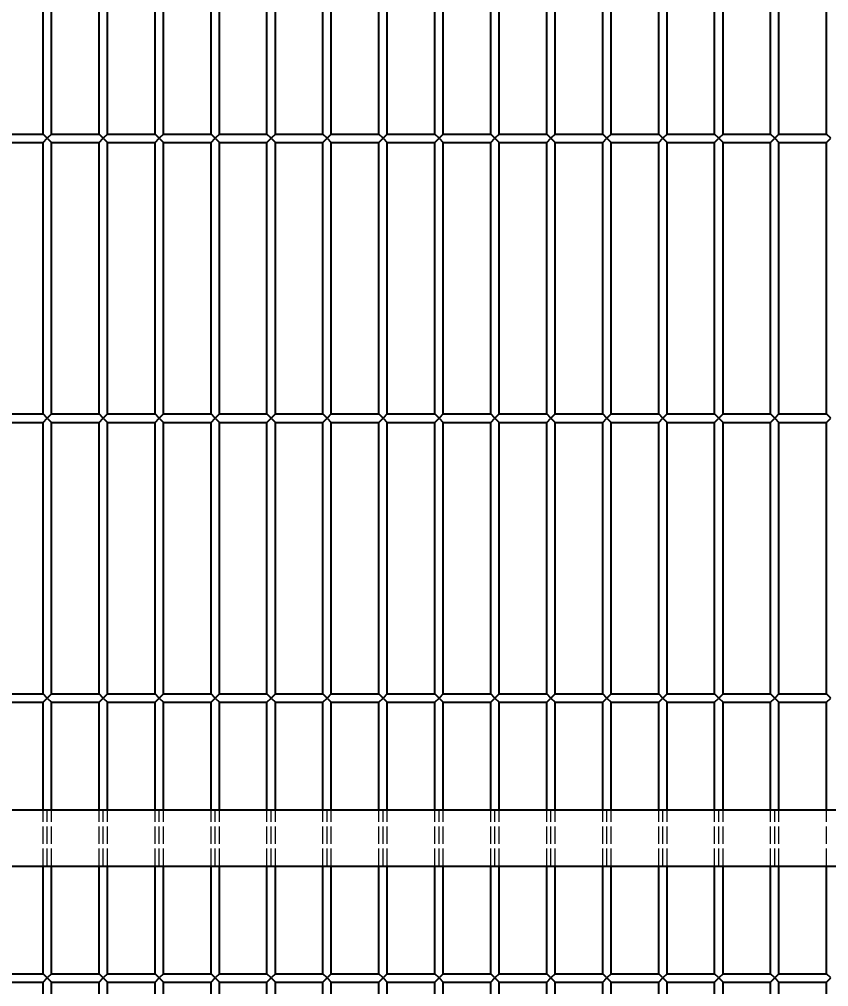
# Model space of a CAD drawing. Header units: millimetres. Extents: x 120 to 9117, y 110 to 4090.
# Drawn here: x 2372.3 to 2661.5, y 2463.9 to 2809.5 of the extents above; entities that cross this region are included whole.
import ezdxf

# ---------------------------------------------------------------- set-up
doc = ezdxf.new("R2010")
doc.units = ezdxf.units.MM
doc.header["$LTSCALE"] = 20
doc.linetypes.add('DASHED', pattern=[0.2067, 0.1654, -0.0413])
doc.layers.add('可见 (ISO)', color=7, linetype='Continuous', lineweight=25)
doc.layers.add('尺寸 (ISO)', color=7, linetype='Continuous', lineweight=18, true_color=0x008000)
doc.layers.add('隐藏 (ISO)', color=5, linetype='DASHED', lineweight=18, true_color=0x0000ff)
doc.styles.add('最新国标', font='simfang.ttf')
doc.dimstyles.new('默认 (GB)', dxfattribs={"dimscale": 20, "dimtxt": 2.8, "dimasz": 2.5, "dimexe": 2, "dimexo": 1.5, "dimgap": 0.5, "dimtad": 1, "dimtoh": 1, "dimdsep": 46, "dimtxsty": '最新国标', "dimcen": 0.09, "dimdle": 10, "dimclrd": 256, "dimclre": 256, "dimclrt": 256, "dimaunit": 1, "dimadec": 3, "dimazin": 2, "dimtfac": 0.535714, "dimtdec": 3, "dimtmove": 0, "dimatfit": 3, "dimfxl": 0, "dimtolj": 1, "dimlwd": -1, "dimlwe": -1, "dimarcsym": 0})

# ---------------------------------------------------------------- blocks, each defined once
blk = doc.blocks.new('_DotSmall')
at = {"color": 0, "linetype": 'ByBlock', "const_width": 0.5}
blk.add_lwpolyline([(-0.0625, 0, 1), (0.0625, 0, 1)], format="xyb", close=True, dxfattribs=at)
blk = doc.blocks.new('*D19')
at = {"layer": 'Defpoints', "color": 0, "transparency": 16777216}
for p in [(2463.78, 3027.01), (3212.36, 3027.01), (2460.78, 2007.01)]:
    blk.add_point(p, dxfattribs=at)
at = {"layer": '尺寸 (ISO)', "color": 116, "true_color": 0x00803f, "transparency": 16777216}
for p, q in [((2493.78, 3027.01), (3252.36, 3027.01)), ((3212.36, 2007.01), (3212.36, 2977.01)), ((2490.78, 2007.01), (3252.36, 2007.01))]:
    blk.add_line(p, q, dxfattribs=at)
blk.add_solid([(3204.02, 2977.01), (3220.69, 2977.01), (3212.36, 3027.01)], dxfattribs=at)
at = {"layer": '尺寸 (ISO)', "color": 116, "true_color": 0x00803f, "transparency": 16777216, "xscale": 50, "yscale": 50, "zscale": 50, "rotation": 270}
blk.add_blockref('_DotSmall', (3212.36, 2007.01), dxfattribs=at)
at = {"layer": '尺寸 (ISO)', "transparency": 16777216, "insert": (3174.04, 2542.11), "char_height": 56, "attachment_point": 5, "rotation": 90, "style": '最新国标'}
blk.add_mtext('\\A1;1020', dxfattribs=at)

msp = doc.modelspace()

# ---------------------------------------------------------------- linework, layer by layer
at = {"layer": '可见 (ISO)'}
for p, q in [((2380.78, 2768.511), (2380.78, 2865.511)), ((2383.78, 2768.511), (2383.78, 2865.511)), ((2400.78, 2768.511), (2400.78, 2865.511)), ((2403.78, 2768.511), (2403.78, 2865.511)), ((2420.78, 2768.511), (2420.78, 2865.511)), ((2423.78, 2768.511), (2423.78, 2865.511)), ((2440.78, 2768.511), (2440.78, 2865.511)), ((2443.78, 2768.511), (2443.78, 2865.511)), ((2460.78, 2768.511), (2460.78, 2865.511)), ((2463.78, 2768.511), (2463.78, 2865.511)), ((2480.78, 2768.511), (2480.78, 2865.511)), ((2483.78, 2768.511), (2483.78, 2865.511)), ((2500.78, 2768.511), (2500.78, 2865.511)), ((2503.78, 2768.511), (2503.78, 2865.511)), ((2520.78, 2768.511), (2520.78, 2865.511)), ((2523.78, 2768.511), (2523.78, 2865.511)), ((2540.78, 2768.511), (2540.78, 2865.511)), ((2543.78, 2768.511), (2543.78, 2865.511)), ((2560.78, 2768.511), (2560.78, 2865.511)), ((2563.78, 2768.511), (2563.78, 2865.511)), ((2580.78, 2768.511), (2580.78, 2865.511)), ((2583.78, 2768.511), (2583.78, 2865.511)), ((2600.78, 2768.511), (2600.78, 2865.511)), ((2603.78, 2768.511), (2603.78, 2865.511)), ((2620.78, 2768.511), (2620.78, 2865.511)), ((2623.78, 2768.511), (2623.78, 2865.511)), ((2640.78, 2768.511), (2640.78, 2865.511)), ((2643.78, 2768.511), (2643.78, 2865.511)), ((2660.78, 2768.511), (2660.78, 2865.511)), ((2363.78, 2768.511), (2380.78, 2768.511)), ((2382.28, 2767.011), (2380.78, 2768.511)), ((2383.78, 2768.511), (2382.28, 2767.011)), ((2383.78, 2768.511), (2400.78, 2768.511)), ((2402.28, 2767.011), (2400.78, 2768.511)), ((2403.78, 2768.511), (2402.28, 2767.011)), ((2403.78, 2768.511), (2420.78, 2768.511)), ((2422.28, 2767.011), (2420.78, 2768.511)), ((2423.78, 2768.511), (2422.28, 2767.011)), ((2423.78, 2768.511), (2440.78, 2768.511)), ((2442.28, 2767.011), (2440.78, 2768.511)), ((2443.78, 2768.511), (2442.28, 2767.011)), ((2443.78, 2768.511), (2460.78, 2768.511)), ((2462.28, 2767.011), (2460.78, 2768.511)), ((2463.78, 2768.511), (2462.28, 2767.011)), ((2463.78, 2768.511), (2480.78, 2768.511)), ((2482.28, 2767.011), (2480.78, 2768.511)), ((2483.78, 2768.511), (2482.28, 2767.011)), ((2483.78, 2768.511), (2500.78, 2768.511)), ((2502.28, 2767.011), (2500.78, 2768.511)), ((2503.78, 2768.511), (2502.28, 2767.011)), ((2503.78, 2768.511), (2520.78, 2768.511)), ((2522.28, 2767.011), (2520.78, 2768.511)), ((2523.78, 2768.511), (2522.28, 2767.011)), ((2523.78, 2768.511), (2540.78, 2768.511)), ((2542.28, 2767.011), (2540.78, 2768.511)), ((2543.78, 2768.511), (2542.28, 2767.011)), ((2543.78, 2768.511), (2560.78, 2768.511)), ((2562.28, 2767.011), (2560.78, 2768.511)), ((2563.78, 2768.511), (2562.28, 2767.011)), ((2563.78, 2768.511), (2580.78, 2768.511)), ((2582.28, 2767.011), (2580.78, 2768.511)), ((2583.78, 2768.511), (2582.28, 2767.011)), ((2583.78, 2768.511), (2600.78, 2768.511)), ((2602.28, 2767.011), (2600.78, 2768.511)), ((2603.78, 2768.511), (2602.28, 2767.011)), ((2603.78, 2768.511), (2620.78, 2768.511)), ((2622.28, 2767.011), (2620.78, 2768.511)), ((2623.78, 2768.511), (2622.28, 2767.011)), ((2623.78, 2768.511), (2640.78, 2768.511)), ((2642.28, 2767.011), (2640.78, 2768.511)), ((2643.78, 2768.511), (2642.28, 2767.011)), ((2643.78, 2768.511), (2660.78, 2768.511)), ((2662.28, 2767.011), (2660.78, 2768.511)), ((2363.78, 2765.511), (2380.78, 2765.511)), ((2380.78, 2765.511), (2382.28, 2767.011)), ((2380.78, 2668.511), (2380.78, 2765.511)), ((2382.28, 2767.011), (2383.78, 2765.511)), ((2383.78, 2765.511), (2400.78, 2765.511)), ((2383.78, 2668.511), (2383.78, 2765.511)), ((2400.78, 2765.511), (2402.28, 2767.011)), ((2400.78, 2668.511), (2400.78, 2765.511)), ((2402.28, 2767.011), (2403.78, 2765.511)), ((2403.78, 2765.511), (2420.78, 2765.511)), ((2403.78, 2668.511), (2403.78, 2765.511)), ((2420.78, 2765.511), (2422.28, 2767.011)), ((2420.78, 2668.511), (2420.78, 2765.511)), ((2422.28, 2767.011), (2423.78, 2765.511)), ((2423.78, 2765.511), (2440.78, 2765.511)), ((2423.78, 2668.511), (2423.78, 2765.511)), ((2440.78, 2765.511), (2442.28, 2767.011)), ((2440.78, 2668.511), (2440.78, 2765.511)), ((2442.28, 2767.011), (2443.78, 2765.511)), ((2443.78, 2765.511), (2460.78, 2765.511)), ((2443.78, 2668.511), (2443.78, 2765.511)), ((2460.78, 2765.511), (2462.28, 2767.011)), ((2460.78, 2668.511), (2460.78, 2765.511)), ((2462.28, 2767.011), (2463.78, 2765.511)), ((2463.78, 2765.511), (2480.78, 2765.511)), ((2463.78, 2668.511), (2463.78, 2765.511)), ((2480.78, 2765.511), (2482.28, 2767.011)), ((2480.78, 2668.511), (2480.78, 2765.511)), ((2482.28, 2767.011), (2483.78, 2765.511)), ((2483.78, 2765.511), (2500.78, 2765.511)), ((2483.78, 2668.511), (2483.78, 2765.511)), ((2500.78, 2765.511), (2502.28, 2767.011)), ((2500.78, 2668.511), (2500.78, 2765.511)), ((2502.28, 2767.011), (2503.78, 2765.511)), ((2503.78, 2765.511), (2520.78, 2765.511)), ((2503.78, 2668.511), (2503.78, 2765.511)), ((2520.78, 2765.511), (2522.28, 2767.011)), ((2520.78, 2668.511), (2520.78, 2765.511)), ((2522.28, 2767.011), (2523.78, 2765.511)), ((2523.78, 2765.511), (2540.78, 2765.511)), ((2523.78, 2668.511), (2523.78, 2765.511)), ((2540.78, 2765.511), (2542.28, 2767.011)), ((2540.78, 2668.511), (2540.78, 2765.511)), ((2542.28, 2767.011), (2543.78, 2765.511)), ((2543.78, 2765.511), (2560.78, 2765.511)), ((2543.78, 2668.511), (2543.78, 2765.511)), ((2560.78, 2765.511), (2562.28, 2767.011)), ((2560.78, 2668.511), (2560.78, 2765.511)), ((2562.28, 2767.011), (2563.78, 2765.511)), ((2563.78, 2765.511), (2580.78, 2765.511)), ((2563.78, 2668.511), (2563.78, 2765.511)), ((2580.78, 2765.511), (2582.28, 2767.011)), ((2580.78, 2668.511), (2580.78, 2765.511)), ((2582.28, 2767.011), (2583.78, 2765.511)), ((2583.78, 2765.511), (2600.78, 2765.511)), ((2583.78, 2668.511), (2583.78, 2765.511)), ((2600.78, 2765.511), (2602.28, 2767.011)), ((2600.78, 2668.511), (2600.78, 2765.511)), ((2602.28, 2767.011), (2603.78, 2765.511)), ((2603.78, 2765.511), (2620.78, 2765.511)), ((2603.78, 2668.511), (2603.78, 2765.511)), ((2620.78, 2765.511), (2622.28, 2767.011)), ((2620.78, 2668.511), (2620.78, 2765.511)), ((2622.28, 2767.011), (2623.78, 2765.511)), ((2623.78, 2765.511), (2640.78, 2765.511)), ((2623.78, 2668.511), (2623.78, 2765.511)), ((2640.78, 2765.511), (2642.28, 2767.011)), ((2640.78, 2668.511), (2640.78, 2765.511)), ((2642.28, 2767.011), (2643.78, 2765.511)), ((2643.78, 2765.511), (2660.78, 2765.511)), ((2643.78, 2668.511), (2643.78, 2765.511)), ((2660.78, 2765.511), (2662.28, 2767.011)), ((2660.78, 2668.511), (2660.78, 2765.511)), ((2363.78, 2668.511), (2380.78, 2668.511)), ((2382.28, 2667.011), (2380.78, 2668.511)), ((2383.78, 2668.511), (2382.28, 2667.011)), ((2383.78, 2668.511), (2400.78, 2668.511)), ((2402.28, 2667.011), (2400.78, 2668.511)), ((2403.78, 2668.511), (2402.28, 2667.011)), ((2403.78, 2668.511), (2420.78, 2668.511)), ((2422.28, 2667.011), (2420.78, 2668.511)), ((2423.78, 2668.511), (2422.28, 2667.011)), ((2423.78, 2668.511), (2440.78, 2668.511)), ((2442.28, 2667.011), (2440.78, 2668.511)), ((2443.78, 2668.511), (2442.28, 2667.011)), ((2443.78, 2668.511), (2460.78, 2668.511)), ((2462.28, 2667.011), (2460.78, 2668.511)), ((2463.78, 2668.511), (2462.28, 2667.011)), ((2463.78, 2668.511), (2480.78, 2668.511)), ((2482.28, 2667.011), (2480.78, 2668.511)), ((2483.78, 2668.511), (2482.28, 2667.011)), ((2483.78, 2668.511), (2500.78, 2668.511)), ((2502.28, 2667.011), (2500.78, 2668.511)), ((2503.78, 2668.511), (2502.28, 2667.011)), ((2503.78, 2668.511), (2520.78, 2668.511)), ((2522.28, 2667.011), (2520.78, 2668.511)), ((2523.78, 2668.511), (2522.28, 2667.011)), ((2523.78, 2668.511), (2540.78, 2668.511)), ((2542.28, 2667.011), (2540.78, 2668.511)), ((2543.78, 2668.511), (2542.28, 2667.011)), ((2543.78, 2668.511), (2560.78, 2668.511)), ((2562.28, 2667.011), (2560.78, 2668.511)), ((2563.78, 2668.511), (2562.28, 2667.011)), ((2563.78, 2668.511), (2580.78, 2668.511)), ((2582.28, 2667.011), (2580.78, 2668.511)), ((2583.78, 2668.511), (2582.28, 2667.011)), ((2583.78, 2668.511), (2600.78, 2668.511)), ((2602.28, 2667.011), (2600.78, 2668.511)), ((2603.78, 2668.511), (2602.28, 2667.011)), ((2603.78, 2668.511), (2620.78, 2668.511)), ((2622.28, 2667.011), (2620.78, 2668.511)), ((2623.78, 2668.511), (2622.28, 2667.011)), ((2623.78, 2668.511), (2640.78, 2668.511)), ((2642.28, 2667.011), (2640.78, 2668.511)), ((2643.78, 2668.511), (2642.28, 2667.011)), ((2643.78, 2668.511), (2660.78, 2668.511)), ((2662.28, 2667.011), (2660.78, 2668.511)), ((2363.78, 2665.511), (2380.78, 2665.511)), ((2380.78, 2665.511), (2382.28, 2667.011)), ((2380.78, 2568.511), (2380.78, 2665.511)), ((2382.28, 2667.011), (2383.78, 2665.511)), ((2383.78, 2665.511), (2400.78, 2665.511)), ((2383.78, 2568.511), (2383.78, 2665.511)), ((2400.78, 2665.511), (2402.28, 2667.011)), ((2400.78, 2568.511), (2400.78, 2665.511)), ((2402.28, 2667.011), (2403.78, 2665.511)), ((2403.78, 2665.511), (2420.78, 2665.511)), ((2403.78, 2568.511), (2403.78, 2665.511)), ((2420.78, 2665.511), (2422.28, 2667.011)), ((2420.78, 2568.511), (2420.78, 2665.511)), ((2422.28, 2667.011), (2423.78, 2665.511)), ((2423.78, 2665.511), (2440.78, 2665.511)), ((2423.78, 2568.511), (2423.78, 2665.511)), ((2440.78, 2665.511), (2442.28, 2667.011)), ((2440.78, 2568.511), (2440.78, 2665.511)), ((2442.28, 2667.011), (2443.78, 2665.511)), ((2443.78, 2665.511), (2460.78, 2665.511)), ((2443.78, 2568.511), (2443.78, 2665.511)), ((2460.78, 2665.511), (2462.28, 2667.011)), ((2460.78, 2568.511), (2460.78, 2665.511)), ((2462.28, 2667.011), (2463.78, 2665.511)), ((2463.78, 2665.511), (2480.78, 2665.511)), ((2463.78, 2568.511), (2463.78, 2665.511)), ((2480.78, 2665.511), (2482.28, 2667.011)), ((2480.78, 2568.511), (2480.78, 2665.511)), ((2482.28, 2667.011), (2483.78, 2665.511)), ((2483.78, 2665.511), (2500.78, 2665.511)), ((2483.78, 2568.511), (2483.78, 2665.511)), ((2500.78, 2665.511), (2502.28, 2667.011)), ((2500.78, 2568.511), (2500.78, 2665.511)), ((2502.28, 2667.011), (2503.78, 2665.511)), ((2503.78, 2665.511), (2520.78, 2665.511)), ((2503.78, 2568.511), (2503.78, 2665.511)), ((2520.78, 2665.511), (2522.28, 2667.011)), ((2520.78, 2568.511), (2520.78, 2665.511)), ((2522.28, 2667.011), (2523.78, 2665.511)), ((2523.78, 2665.511), (2540.78, 2665.511)), ((2523.78, 2568.511), (2523.78, 2665.511)), ((2540.78, 2665.511), (2542.28, 2667.011)), ((2540.78, 2568.511), (2540.78, 2665.511)), ((2542.28, 2667.011), (2543.78, 2665.511)), ((2543.78, 2665.511), (2560.78, 2665.511)), ((2543.78, 2568.511), (2543.78, 2665.511)), ((2560.78, 2665.511), (2562.28, 2667.011)), ((2560.78, 2568.511), (2560.78, 2665.511)), ((2562.28, 2667.011), (2563.78, 2665.511)), ((2563.78, 2665.511), (2580.78, 2665.511)), ((2563.78, 2568.511), (2563.78, 2665.511)), ((2580.78, 2665.511), (2582.28, 2667.011)), ((2580.78, 2568.511), (2580.78, 2665.511)), ((2582.28, 2667.011), (2583.78, 2665.511)), ((2583.78, 2665.511), (2600.78, 2665.511)), ((2583.78, 2568.511), (2583.78, 2665.511)), ((2600.78, 2665.511), (2602.28, 2667.011)), ((2600.78, 2568.511), (2600.78, 2665.511)), ((2602.28, 2667.011), (2603.78, 2665.511)), ((2603.78, 2665.511), (2620.78, 2665.511)), ((2603.78, 2568.511), (2603.78, 2665.511)), ((2620.78, 2665.511), (2622.28, 2667.011)), ((2620.78, 2568.511), (2620.78, 2665.511)), ((2622.28, 2667.011), (2623.78, 2665.511)), ((2623.78, 2665.511), (2640.78, 2665.511)), ((2623.78, 2568.511), (2623.78, 2665.511)), ((2640.78, 2665.511), (2642.28, 2667.011)), ((2640.78, 2568.511), (2640.78, 2665.511)), ((2642.28, 2667.011), (2643.78, 2665.511)), ((2643.78, 2665.511), (2660.78, 2665.511)), ((2643.78, 2568.511), (2643.78, 2665.511)), ((2660.78, 2665.511), (2662.28, 2667.011)), ((2660.78, 2568.511), (2660.78, 2665.511)), ((2363.78, 2568.511), (2380.78, 2568.511)), ((2382.28, 2567.011), (2380.78, 2568.511)), ((2383.78, 2568.511), (2382.28, 2567.011)), ((2383.78, 2568.511), (2400.78, 2568.511)), ((2402.28, 2567.011), (2400.78, 2568.511)), ((2403.78, 2568.511), (2402.28, 2567.011)), ((2403.78, 2568.511), (2420.78, 2568.511)), ((2422.28, 2567.011), (2420.78, 2568.511)), ((2423.78, 2568.511), (2422.28, 2567.011)), ((2423.78, 2568.511), (2440.78, 2568.511)), ((2442.28, 2567.011), (2440.78, 2568.511)), ((2443.78, 2568.511), (2442.28, 2567.011)), ((2443.78, 2568.511), (2460.78, 2568.511)), ((2462.28, 2567.011), (2460.78, 2568.511)), ((2463.78, 2568.511), (2462.28, 2567.011)), ((2463.78, 2568.511), (2480.78, 2568.511)), ((2482.28, 2567.011), (2480.78, 2568.511)), ((2483.78, 2568.511), (2482.28, 2567.011)), ((2483.78, 2568.511), (2500.78, 2568.511)), ((2502.28, 2567.011), (2500.78, 2568.511)), ((2503.78, 2568.511), (2502.28, 2567.011)), ((2503.78, 2568.511), (2520.78, 2568.511)), ((2522.28, 2567.011), (2520.78, 2568.511)), ((2523.78, 2568.511), (2522.28, 2567.011)), ((2523.78, 2568.511), (2540.78, 2568.511)), ((2542.28, 2567.011), (2540.78, 2568.511)), ((2543.78, 2568.511), (2542.28, 2567.011)), ((2543.78, 2568.511), (2560.78, 2568.511)), ((2562.28, 2567.011), (2560.78, 2568.511)), ((2563.78, 2568.511), (2562.28, 2567.011)), ((2563.78, 2568.511), (2580.78, 2568.511)), ((2582.28, 2567.011), (2580.78, 2568.511)), ((2583.78, 2568.511), (2582.28, 2567.011)), ((2583.78, 2568.511), (2600.78, 2568.511)), ((2602.28, 2567.011), (2600.78, 2568.511)), ((2603.78, 2568.511), (2602.28, 2567.011)), ((2603.78, 2568.511), (2620.78, 2568.511)), ((2622.28, 2567.011), (2620.78, 2568.511)), ((2623.78, 2568.511), (2622.28, 2567.011)), ((2623.78, 2568.511), (2640.78, 2568.511)), ((2642.28, 2567.011), (2640.78, 2568.511)), ((2643.78, 2568.511), (2642.28, 2567.011)), ((2643.78, 2568.511), (2660.78, 2568.511)), ((2662.28, 2567.011), (2660.78, 2568.511)), ((2363.78, 2565.511), (2380.78, 2565.511)), ((2380.78, 2565.511), (2382.28, 2567.011)), ((2380.78, 2527.011), (2380.78, 2565.511)), ((2382.28, 2567.011), (2383.78, 2565.511)), ((2383.78, 2565.511), (2400.78, 2565.511)), ((2383.78, 2527.011), (2383.78, 2565.511)), ((2400.78, 2565.511), (2402.28, 2567.011)), ((2400.78, 2527.011), (2400.78, 2565.511)), ((2402.28, 2567.011), (2403.78, 2565.511)), ((2403.78, 2565.511), (2420.78, 2565.511)), ((2403.78, 2527.011), (2403.78, 2565.511)), ((2420.78, 2565.511), (2422.28, 2567.011)), ((2420.78, 2527.011), (2420.78, 2565.511)), ((2422.28, 2567.011), (2423.78, 2565.511)), ((2423.78, 2565.511), (2440.78, 2565.511)), ((2423.78, 2527.011), (2423.78, 2565.511)), ((2440.78, 2565.511), (2442.28, 2567.011)), ((2440.78, 2527.011), (2440.78, 2565.511)), ((2442.28, 2567.011), (2443.78, 2565.511)), ((2443.78, 2565.511), (2460.78, 2565.511)), ((2443.78, 2527.011), (2443.78, 2565.511)), ((2460.78, 2565.511), (2462.28, 2567.011)), ((2460.78, 2527.011), (2460.78, 2565.511)), ((2462.28, 2567.011), (2463.78, 2565.511)), ((2463.78, 2565.511), (2480.78, 2565.511)), ((2463.78, 2527.011), (2463.78, 2565.511)), ((2480.78, 2565.511), (2482.28, 2567.011)), ((2480.78, 2527.011), (2480.78, 2565.511)), ((2482.28, 2567.011), (2483.78, 2565.511)), ((2483.78, 2565.511), (2500.78, 2565.511)), ((2483.78, 2527.011), (2483.78, 2565.511)), ((2500.78, 2565.511), (2502.28, 2567.011)), ((2500.78, 2527.011), (2500.78, 2565.511)), ((2502.28, 2567.011), (2503.78, 2565.511)), ((2503.78, 2565.511), (2520.78, 2565.511)), ((2503.78, 2527.011), (2503.78, 2565.511)), ((2520.78, 2565.511), (2522.28, 2567.011)), ((2520.78, 2527.011), (2520.78, 2565.511)), ((2522.28, 2567.011), (2523.78, 2565.511)), ((2523.78, 2565.511), (2540.78, 2565.511)), ((2523.78, 2527.011), (2523.78, 2565.511)), ((2540.78, 2565.511), (2542.28, 2567.011)), ((2540.78, 2527.011), (2540.78, 2565.511)), ((2542.28, 2567.011), (2543.78, 2565.511)), ((2543.78, 2565.511), (2560.78, 2565.511)), ((2543.78, 2527.011), (2543.78, 2565.511)), ((2560.78, 2565.511), (2562.28, 2567.011)), ((2560.78, 2527.011), (2560.78, 2565.511)), ((2562.28, 2567.011), (2563.78, 2565.511)), ((2563.78, 2565.511), (2580.78, 2565.511)), ((2563.78, 2527.011), (2563.78, 2565.511)), ((2580.78, 2565.511), (2582.28, 2567.011)), ((2580.78, 2527.011), (2580.78, 2565.511)), ((2582.28, 2567.011), (2583.78, 2565.511)), ((2583.78, 2565.511), (2600.78, 2565.511)), ((2583.78, 2527.011), (2583.78, 2565.511)), ((2600.78, 2565.511), (2602.28, 2567.011)), ((2600.78, 2527.011), (2600.78, 2565.511)), ((2602.28, 2567.011), (2603.78, 2565.511)), ((2603.78, 2565.511), (2620.78, 2565.511)), ((2603.78, 2527.011), (2603.78, 2565.511)), ((2620.78, 2565.511), (2622.28, 2567.011)), ((2620.78, 2527.011), (2620.78, 2565.511)), ((2622.28, 2567.011), (2623.78, 2565.511)), ((2623.78, 2565.511), (2640.78, 2565.511)), ((2623.78, 2527.011), (2623.78, 2565.511)), ((2640.78, 2565.511), (2642.28, 2567.011)), ((2640.78, 2527.011), (2640.78, 2565.511)), ((2642.28, 2567.011), (2643.78, 2565.511)), ((2643.78, 2565.511), (2660.78, 2565.511)), ((2643.78, 2527.011), (2643.78, 2565.511)), ((2660.78, 2565.511), (2662.28, 2567.011)), ((2660.78, 2527.011), (2660.78, 2565.511)), ((2925.28, 2527.011), (1915.28, 2527.011)), ((1915.28, 2507.011), (2925.28, 2507.011)), ((2380.78, 2468.511), (2380.78, 2507.011)), ((2383.78, 2468.511), (2383.78, 2507.011)), ((2400.78, 2468.511), (2400.78, 2507.011)), ((2403.78, 2468.511), (2403.78, 2507.011)), ((2420.78, 2468.511), (2420.78, 2507.011)), ((2423.78, 2468.511), (2423.78, 2507.011)), ((2440.78, 2468.511), (2440.78, 2507.011)), ((2443.78, 2468.511), (2443.78, 2507.011)), ((2460.78, 2468.511), (2460.78, 2507.011)), ((2463.78, 2468.511), (2463.78, 2507.011)), ((2480.78, 2468.511), (2480.78, 2507.011)), ((2483.78, 2468.511), (2483.78, 2507.011)), ((2500.78, 2468.511), (2500.78, 2507.011)), ((2503.78, 2468.511), (2503.78, 2507.011)), ((2520.78, 2468.511), (2520.78, 2507.011)), ((2523.78, 2468.511), (2523.78, 2507.011)), ((2540.78, 2468.511), (2540.78, 2507.011)), ((2543.78, 2468.511), (2543.78, 2507.011)), ((2560.78, 2468.511), (2560.78, 2507.011)), ((2563.78, 2468.511), (2563.78, 2507.011)), ((2580.78, 2468.511), (2580.78, 2507.011)), ((2583.78, 2468.511), (2583.78, 2507.011)), ((2600.78, 2468.511), (2600.78, 2507.011)), ((2603.78, 2468.511), (2603.78, 2507.011)), ((2620.78, 2468.511), (2620.78, 2507.011)), ((2623.78, 2468.511), (2623.78, 2507.011)), ((2640.78, 2468.511), (2640.78, 2507.011)), ((2643.78, 2468.511), (2643.78, 2507.011)), ((2660.78, 2468.511), (2660.78, 2507.011)), ((2363.78, 2468.511), (2380.78, 2468.511)), ((2382.28, 2467.011), (2380.78, 2468.511)), ((2383.78, 2468.511), (2382.28, 2467.011)), ((2383.78, 2468.511), (2400.78, 2468.511)), ((2402.28, 2467.011), (2400.78, 2468.511)), ((2403.78, 2468.511), (2402.28, 2467.011)), ((2403.78, 2468.511), (2420.78, 2468.511)), ((2422.28, 2467.011), (2420.78, 2468.511)), ((2423.78, 2468.511), (2422.28, 2467.011)), ((2423.78, 2468.511), (2440.78, 2468.511)), ((2442.28, 2467.011), (2440.78, 2468.511)), ((2443.78, 2468.511), (2442.28, 2467.011)), ((2443.78, 2468.511), (2460.78, 2468.511)), ((2462.28, 2467.011), (2460.78, 2468.511)), ((2463.78, 2468.511), (2462.28, 2467.011)), ((2463.78, 2468.511), (2480.78, 2468.511)), ((2482.28, 2467.011), (2480.78, 2468.511)), ((2483.78, 2468.511), (2482.28, 2467.011)), ((2483.78, 2468.511), (2500.78, 2468.511)), ((2502.28, 2467.011), (2500.78, 2468.511)), ((2503.78, 2468.511), (2502.28, 2467.011)), ((2503.78, 2468.511), (2520.78, 2468.511)), ((2522.28, 2467.011), (2520.78, 2468.511)), ((2523.78, 2468.511), (2522.28, 2467.011)), ((2523.78, 2468.511), (2540.78, 2468.511)), ((2542.28, 2467.011), (2540.78, 2468.511)), ((2543.78, 2468.511), (2542.28, 2467.011)), ((2543.78, 2468.511), (2560.78, 2468.511)), ((2562.28, 2467.011), (2560.78, 2468.511)), ((2563.78, 2468.511), (2562.28, 2467.011)), ((2563.78, 2468.511), (2580.78, 2468.511)), ((2582.28, 2467.011), (2580.78, 2468.511)), ((2583.78, 2468.511), (2582.28, 2467.011)), ((2583.78, 2468.511), (2600.78, 2468.511)), ((2602.28, 2467.011), (2600.78, 2468.511)), ((2603.78, 2468.511), (2602.28, 2467.011)), ((2603.78, 2468.511), (2620.78, 2468.511)), ((2622.28, 2467.011), (2620.78, 2468.511)), ((2623.78, 2468.511), (2622.28, 2467.011)), ((2623.78, 2468.511), (2640.78, 2468.511)), ((2642.28, 2467.011), (2640.78, 2468.511)), ((2643.78, 2468.511), (2642.28, 2467.011)), ((2643.78, 2468.511), (2660.78, 2468.511)), ((2662.28, 2467.011), (2660.78, 2468.511)), ((2363.78, 2465.511), (2380.78, 2465.511)), ((2380.78, 2465.511), (2382.28, 2467.011)), ((2380.78, 2368.511), (2380.78, 2465.511)), ((2382.28, 2467.011), (2383.78, 2465.511)), ((2383.78, 2465.511), (2400.78, 2465.511)), ((2383.78, 2368.511), (2383.78, 2465.511)), ((2400.78, 2465.511), (2402.28, 2467.011)), ((2400.78, 2368.511), (2400.78, 2465.511)), ((2402.28, 2467.011), (2403.78, 2465.511)), ((2403.78, 2465.511), (2420.78, 2465.511)), ((2403.78, 2368.511), (2403.78, 2465.511)), ((2420.78, 2465.511), (2422.28, 2467.011)), ((2420.78, 2368.511), (2420.78, 2465.511)), ((2422.28, 2467.011), (2423.78, 2465.511)), ((2423.78, 2465.511), (2440.78, 2465.511)), ((2423.78, 2368.511), (2423.78, 2465.511)), ((2440.78, 2465.511), (2442.28, 2467.011)), ((2440.78, 2368.511), (2440.78, 2465.511)), ((2442.28, 2467.011), (2443.78, 2465.511)), ((2443.78, 2465.511), (2460.78, 2465.511)), ((2443.78, 2368.511), (2443.78, 2465.511)), ((2460.78, 2465.511), (2462.28, 2467.011)), ((2460.78, 2368.511), (2460.78, 2465.511)), ((2462.28, 2467.011), (2463.78, 2465.511)), ((2463.78, 2465.511), (2480.78, 2465.511)), ((2463.78, 2368.511), (2463.78, 2465.511)), ((2480.78, 2465.511), (2482.28, 2467.011)), ((2480.78, 2368.511), (2480.78, 2465.511)), ((2482.28, 2467.011), (2483.78, 2465.511)), ((2483.78, 2465.511), (2500.78, 2465.511)), ((2483.78, 2368.511), (2483.78, 2465.511)), ((2500.78, 2465.511), (2502.28, 2467.011)), ((2500.78, 2368.511), (2500.78, 2465.511)), ((2502.28, 2467.011), (2503.78, 2465.511)), ((2503.78, 2465.511), (2520.78, 2465.511)), ((2503.78, 2368.511), (2503.78, 2465.511)), ((2520.78, 2465.511), (2522.28, 2467.011)), ((2520.78, 2368.511), (2520.78, 2465.511)), ((2522.28, 2467.011), (2523.78, 2465.511)), ((2523.78, 2465.511), (2540.78, 2465.511)), ((2523.78, 2368.511), (2523.78, 2465.511)), ((2540.78, 2465.511), (2542.28, 2467.011)), ((2540.78, 2368.511), (2540.78, 2465.511)), ((2542.28, 2467.011), (2543.78, 2465.511)), ((2543.78, 2465.511), (2560.78, 2465.511)), ((2543.78, 2368.511), (2543.78, 2465.511)), ((2560.78, 2465.511), (2562.28, 2467.011)), ((2560.78, 2368.511), (2560.78, 2465.511)), ((2562.28, 2467.011), (2563.78, 2465.511)), ((2563.78, 2465.511), (2580.78, 2465.511)), ((2563.78, 2368.511), (2563.78, 2465.511)), ((2580.78, 2465.511), (2582.28, 2467.011)), ((2580.78, 2368.511), (2580.78, 2465.511)), ((2582.28, 2467.011), (2583.78, 2465.511)), ((2583.78, 2465.511), (2600.78, 2465.511)), ((2583.78, 2368.511), (2583.78, 2465.511)), ((2600.78, 2465.511), (2602.28, 2467.011)), ((2600.78, 2368.511), (2600.78, 2465.511)), ((2602.28, 2467.011), (2603.78, 2465.511)), ((2603.78, 2465.511), (2620.78, 2465.511)), ((2603.78, 2368.511), (2603.78, 2465.511)), ((2620.78, 2465.511), (2622.28, 2467.011)), ((2620.78, 2368.511), (2620.78, 2465.511)), ((2622.28, 2467.011), (2623.78, 2465.511)), ((2623.78, 2465.511), (2640.78, 2465.511)), ((2623.78, 2368.511), (2623.78, 2465.511)), ((2640.78, 2465.511), (2642.28, 2467.011)), ((2640.78, 2368.511), (2640.78, 2465.511)), ((2642.28, 2467.011), (2643.78, 2465.511)), ((2643.78, 2465.511), (2660.78, 2465.511)), ((2643.78, 2368.511), (2643.78, 2465.511)), ((2660.78, 2465.511), (2662.28, 2467.011)), ((2660.78, 2368.511), (2660.78, 2465.511))]:
    msp.add_line(p, q, dxfattribs=at)
at = {"layer": '隐藏 (ISO)', "ltscale": 1.904597}
for p, q in [((2380.78, 2507.011), (2380.78, 2527.011)), ((2382.28, 2507.011), (2382.28, 2527.011)), ((2383.78, 2507.011), (2383.78, 2527.011)), ((2400.78, 2507.011), (2400.78, 2527.011)), ((2402.28, 2507.011), (2402.28, 2527.011)), ((2403.78, 2507.011), (2403.78, 2527.011)), ((2420.78, 2507.011), (2420.78, 2527.011)), ((2422.28, 2507.011), (2422.28, 2527.011)), ((2423.78, 2507.011), (2423.78, 2527.011)), ((2440.78, 2507.011), (2440.78, 2527.011)), ((2442.28, 2507.011), (2442.28, 2527.011)), ((2443.78, 2507.011), (2443.78, 2527.011)), ((2460.78, 2507.011), (2460.78, 2527.011)), ((2462.28, 2507.011), (2462.28, 2527.011)), ((2463.78, 2507.011), (2463.78, 2527.011)), ((2480.78, 2507.011), (2480.78, 2527.011)), ((2482.28, 2507.011), (2482.28, 2527.011)), ((2483.78, 2507.011), (2483.78, 2527.011)), ((2500.78, 2507.011), (2500.78, 2527.011)), ((2502.28, 2507.011), (2502.28, 2527.011)), ((2503.78, 2507.011), (2503.78, 2527.011)), ((2520.78, 2507.011), (2520.78, 2527.011)), ((2522.28, 2507.011), (2522.28, 2527.011)), ((2523.78, 2507.011), (2523.78, 2527.011)), ((2540.78, 2507.011), (2540.78, 2527.011)), ((2542.28, 2507.011), (2542.28, 2527.011)), ((2543.78, 2507.011), (2543.78, 2527.011)), ((2560.78, 2507.011), (2560.78, 2527.011)), ((2562.28, 2507.011), (2562.28, 2527.011)), ((2563.78, 2507.011), (2563.78, 2527.011)), ((2580.78, 2507.011), (2580.78, 2527.011)), ((2582.28, 2507.011), (2582.28, 2527.011)), ((2583.78, 2507.011), (2583.78, 2527.011)), ((2600.78, 2507.011), (2600.78, 2527.011)), ((2602.28, 2507.011), (2602.28, 2527.011)), ((2603.78, 2507.011), (2603.78, 2527.011)), ((2620.78, 2507.011), (2620.78, 2527.011)), ((2622.28, 2507.011), (2622.28, 2527.011)), ((2623.78, 2507.011), (2623.78, 2527.011)), ((2640.78, 2507.011), (2640.78, 2527.011)), ((2642.28, 2507.011), (2642.28, 2527.011)), ((2643.78, 2507.011), (2643.78, 2527.011)), ((2660.78, 2507.011), (2660.78, 2527.011))]:
    msp.add_line(p, q, dxfattribs=at)

# ---------------------------------------------------------------- dimensions: what is measured, and where the dimension line sits
at = {"layer": '尺寸 (ISO)', "color": 116, "true_color": 0x00803f}
dim = msp.add_linear_dim(base=(3212.355, 3027.011), p1=(2460.78, 2007.011), p2=(2463.78, 3027.011), angle=90, dimstyle='默认 (GB)', override={"dimgap": 0.5, "dimtoh": 0, "dimdec": 2, "dimblk1": 'DotSmall', "dimsah": 1, "dimdle": 0, "dimtol": 0, "dimlim": 0, "dimtp": 0, "dimtm": 0, "dimtdec": 3, "dimtofl": 0, "dimatfit": 1}, dxfattribs=at)
dim.commit()
dim.dimension.update_dxf_attribs({"geometry": '*D19', "text_midpoint": (3212.355, 2542.113), "dimtype": 160})

doc.saveas('drawing.dxf')
